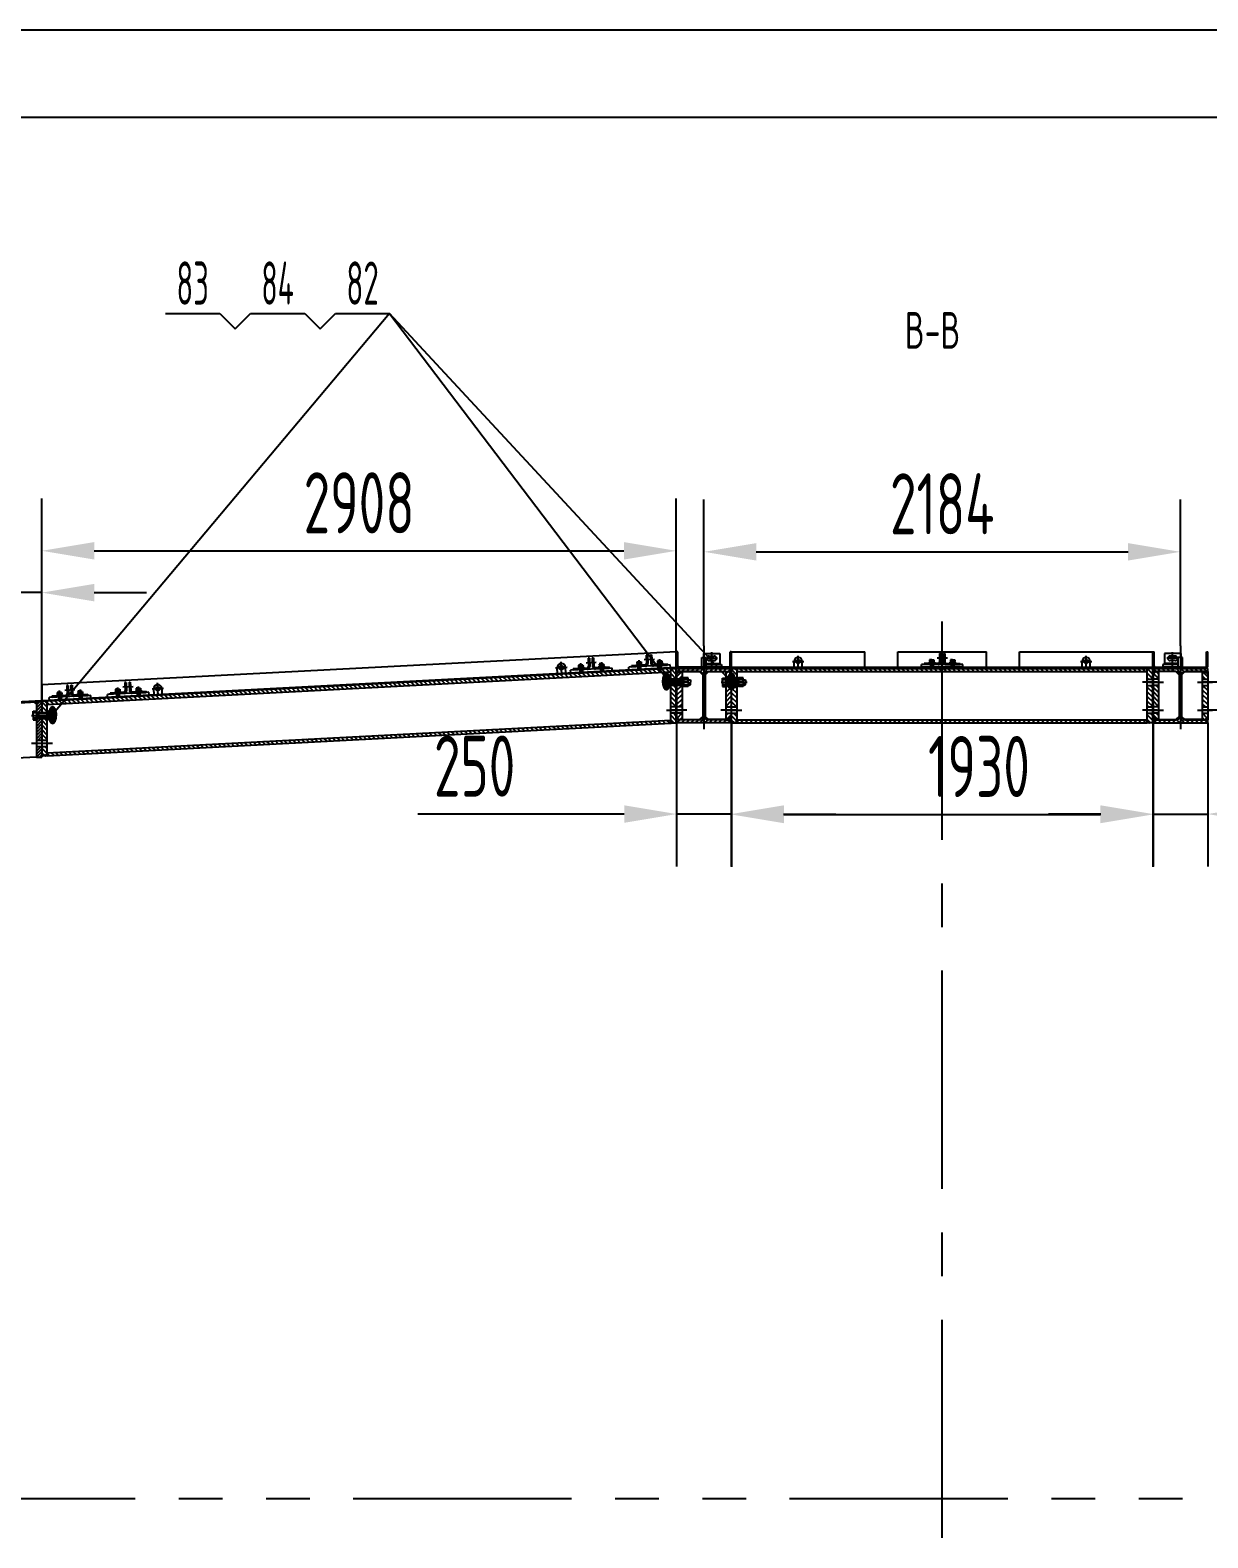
# Model space of a CAD drawing. Header units: millimetres. Extents: x 0 to 33600, y -915 to 23760.
# Drawn here: x 21192 to 26590, y 16849 to 23760 of the extents above; entities that cross this region are included whole.
import ezdxf
from ezdxf.enums import TextEntityAlignment as Align

# ---------------------------------------------------------------- set-up
doc = ezdxf.new("R2010")
doc.units = ezdxf.units.MM
doc.header["$LTSCALE"] = 800
for name, pattern in [('F', [0.75, 0.5, -0.25]), ('G', [2, 1.25, -0.25, 0.25, -0.25]), ('K', [2.5, 1.25, -0.25, 0.25, -0.25, 0.25, -0.25])]:
    doc.linetypes.add(name, pattern=pattern)
for name, color, linetype in [('01', 7, 'Continuous'), ('02', 1, 'Continuous'), ('04', 2, 'F'), ('05', 4, 'G'), ('07', 6, 'K'), ('08', 1, 'Continuous'), ('11', 3, 'Continuous')]:
    doc.layers.add(name, color=color, linetype=linetype)
doc.styles.get("Standard").update_dxf_attribs({"font": 'isocp', "width": 0.707, "bigfont": 'intecad.shx'})
doc.dimstyles.new('INTE', dxfattribs={"dimscale": 80, "dimtxt": 3.5, "dimasz": 3, "dimexe": 3, "dimexo": 0, "dimgap": 1, "dimtad": 1, "dimdec": 0, "dimdsep": 46, "dimtxsty": 'Standard', "dimcen": 0, "dimclrd": 1, "dimclre": 1, "dimclrt": 3, "dimadec": 0, "dimazin": 0, "dimtfac": 1, "dimtdec": 0, "dimtmove": 0, "dimatfit": 0, "dimfxl": 1, "dimarcsym": 0})
pattern_1 = [(45, (20634.7981, 18234.0319), (-0.70710678, 0.70710678), []), (135, (20634.7981, 18234.0319), (-0.70710678, -0.70710678), [])]
pattern_2 = [(315, (3094.857, 8687.786), (10.606602, 10.606602), [])]

# ---------------------------------------------------------------- blocks, each defined once
blk = doc.blocks.new('100')
at = {"layer": '01', "color": 7, "linetype": 'Continuous', "ltscale": 0.8}
for p, q in [((18270.4, 13008.6), (18264.4, 13008.3)), ((18264.4, 13008.3), (18266.4, 12969.3)), ((18270.4, 13008.6), (18272.4, 12969.6)), ((18283.3, 13009.3), (18289.3, 13009.6)), ((18283.3, 13009.3), (18285.4, 12970.3)), ((18289.3, 13009.6), (18291.4, 12970.6)), ((18374.4, 12963), (18184.6, 12953)), ((18185.3, 12941), (18184.6, 12953)), ((18260.7, 12963), (18196.8, 12959.7)), ((18197.1, 12953.7), (18196.8, 12959.7)), ((18261, 12957), (18197.1, 12953.7)), ((18231.5, 12966.5), (18219.5, 12965.9)), ((18219.5, 12965.9), (18219.7, 12963.4)), ((18231.6, 12964), (18219.7, 12963.4)), ((18219.7, 12963.4), (18231.6, 12964)), ((18219.7, 12963.4), (18219.8, 12960.9)), ((18219.8, 12960.9), (18231.8, 12961.5)), ((18230.9, 12977.1), (18220.9, 12976.6)), ((18220.9, 12976.6), (18221.3, 12969.1)), ((18221.3, 12969.1), (18231.3, 12969.6)), ((18231.3, 12969.6), (18222.2, 12969.1)), ((18222.2, 12969.1), (18222.3, 12966)), ((18222.3, 12966), (18231.5, 12966.5)), ((18225.4, 12969.3), (18225, 12976.8)), ((18231.3, 12969.6), (18229.7, 12966.4)), ((18230.9, 12977.1), (18241, 12977.6)), ((18241.3, 12970.1), (18231.3, 12969.6)), ((18231.3, 12969.6), (18240.5, 12970.1)), ((18231.5, 12966.5), (18233.1, 12969.7)), ((18231.5, 12966.5), (18243.5, 12967.1)), ((18240.7, 12967), (18231.5, 12966.5)), ((18231.6, 12964), (18243.6, 12964.6)), ((18243.6, 12964.6), (18231.6, 12964)), ((18243.7, 12962.1), (18231.8, 12961.5)), ((18237.3, 12969.9), (18236.9, 12977.4)), ((18240.5, 12970.1), (18240.7, 12967)), ((18241, 12977.6), (18241.3, 12970.1)), ((18243.5, 12967.1), (18243.6, 12964.6)), ((18243.6, 12964.6), (18243.7, 12962.1)), ((18297.7, 12965), (18361.6, 12968.3)), ((18298, 12959), (18361.9, 12962.3)), ((18326.4, 12971.5), (18314.4, 12970.8)), ((18314.4, 12970.8), (18314.5, 12968.4)), ((18314.5, 12968.4), (18326.5, 12969)), ((18326.5, 12969), (18314.5, 12968.4)), ((18314.5, 12968.4), (18314.7, 12965.9)), ((18314.7, 12965.9), (18326.6, 12966.5)), ((18325.8, 12982.1), (18315.8, 12981.5)), ((18315.8, 12981.5), (18316.2, 12974)), ((18316.2, 12974), (18326.2, 12974.6)), ((18326.2, 12974.6), (18317, 12974.1)), ((18317, 12974.1), (18317.2, 12971)), ((18317.2, 12971), (18326.4, 12971.5)), ((18320.2, 12974.3), (18319.8, 12981.7)), ((18326.4, 12971.5), (18324.4, 12974.5)), ((18325.8, 12982.1), (18335.8, 12982.6)), ((18336.2, 12975.1), (18326.2, 12974.6)), ((18326.2, 12974.6), (18335.4, 12975.1)), ((18328.2, 12971.6), (18326.2, 12974.6)), ((18326.4, 12971.5), (18338.4, 12972.1)), ((18335.6, 12972), (18326.4, 12971.5)), ((18338.5, 12969.6), (18326.5, 12969)), ((18326.5, 12969), (18338.5, 12969.6)), ((18338.6, 12967.1), (18326.6, 12966.5)), ((18332.2, 12974.9), (18331.8, 12982.4)), ((18335.4, 12975.1), (18335.6, 12972)), ((18335.8, 12982.6), (18336.2, 12975.1)), ((18338.4, 12972.1), (18338.5, 12969.6)), ((18338.5, 12969.6), (18338.6, 12967.1)), ((18361.9, 12962.3), (18361.6, 12968.3)), ((18375, 12951), (18374.4, 12963))]:
    blk.add_line(p, q, dxfattribs=at)
for centre, radius, start, end in [((18260.4, 12969), 6, 273, 3), ((18260.4, 12969), 12, 273, 3), ((18297.4, 12971), 12, 183, 273), ((18297.4, 12971), 6, 183, 273)]:
    blk.add_arc(centre, radius, start, end, dxfattribs=at)
at = {"layer": '04', "color": 2, "linetype": 'F', "ltscale": 0.8}
for p, q in [((18225.8, 12961.2), (18226.7, 12944.3)), ((18227.9, 12944.4), (18227, 12961.3)), ((18237.4, 12944.9), (18236.6, 12961.8)), ((18237.8, 12961.8), (18238.6, 12944.9)), ((18320.6, 12966.2), (18321.5, 12949.3)), ((18322.7, 12949.4), (18321.8, 12966.2)), ((18332.3, 12949.9), (18331.4, 12966.7)), ((18332.6, 12966.8), (18333.5, 12949.9))]:
    blk.add_line(p, q, dxfattribs=at)
at = {"layer": '04', "color": 2, "linetype": 'F'}
for p, q in [((18226.7, 12944.3), (18238.6, 12944.9)), ((18321.5, 12949.3), (18333.5, 12949.9))]:
    blk.add_line(p, q, dxfattribs=at)
at = {"layer": '05', "color": 4, "linetype": 'G', "ltscale": 0.8}
for p, q in [((18230.5, 12984.9), (18233, 12937.3)), ((18301.9, 12988.2), (18255.3, 12985.8)), ((18325.4, 12989.9), (18327.9, 12942.3))]:
    blk.add_line(p, q, dxfattribs=at)
blk = doc.blocks.new('*D216')
at = {"layer": '08', "color": 1, "lineweight": -2}
for p, q in [((24280, 20937.7), (24280, 21608.6)), ((26464, 20937.7), (26464, 21608.6)), ((24520, 21368.6), (26224, 21368.6))]:
    blk.add_line(p, q, dxfattribs=at)
at = {"layer": '08', "color": 1}
for points in [[(24520, 21408.6), (24520, 21328.6), (24280, 21368.6)], [(26224, 21408.6), (26224, 21328.6), (26464, 21368.6)]]:
    blk.add_solid(points, dxfattribs=at)
at = {"layer": 'Defpoints', "color": 0}
for p in [(26464, 21368.6), (24280, 20937.7), (26464, 20937.7)]:
    blk.add_point(p, dxfattribs=at)
at = {"layer": '08', "color": 3, "insert": (25372, 21588.7), "char_height": 280, "attachment_point": 5}
blk.add_mtext('2184', dxfattribs=at)
blk = doc.blocks.new('*D217')
at = {"layer": '08', "color": 1, "lineweight": -2}
for p, q in [((24407, 20584.5), (24407, 19924.5)), ((26337, 20584.5), (26337, 19924.5)), ((24647, 20164.5), (26097, 20164.5))]:
    blk.add_line(p, q, dxfattribs=at)
at = {"layer": '08', "color": 1}
for points in [[(24647, 20204.5), (24647, 20124.5), (24407, 20164.5)], [(26097, 20204.5), (26097, 20124.5), (26337, 20164.5)]]:
    blk.add_solid(points, dxfattribs=at)
at = {"layer": 'Defpoints', "color": 0}
for p in [(24407, 20584.5), (26337, 20584.5), (26337, 20164.5)]:
    blk.add_point(p, dxfattribs=at)
at = {"layer": '08', "color": 3, "insert": (25540.7, 20384.5), "char_height": 280, "attachment_point": 5}
blk.add_mtext('1930', dxfattribs=at)
blk = doc.blocks.new('*D218')
at = {"layer": '08', "color": 1, "lineweight": -2}
for p, q in [((24155, 20584.5), (24155, 19926.5)), ((24405, 20584.5), (24405, 19926.5)), ((23915, 20166.5), (22968.3, 20166.5)), ((24405, 20166.5), (24155, 20166.5)), ((24645, 20166.5), (24885, 20166.5))]:
    blk.add_line(p, q, dxfattribs=at)
at = {"layer": '08', "color": 1}
for points in [[(23915, 20206.5), (23915, 20126.5), (24155, 20166.5)], [(24645, 20206.5), (24645, 20126.5), (24405, 20166.5)]]:
    blk.add_solid(points, dxfattribs=at)
at = {"layer": 'Defpoints', "color": 0}
for p in [(24155, 20584.5), (24405, 20584.5), (24405, 20166.5)]:
    blk.add_point(p, dxfattribs=at)
at = {"layer": '08', "color": 3, "insert": (23229, 20386.5), "char_height": 280, "attachment_point": 5}
blk.add_mtext('250', dxfattribs=at)
blk = doc.blocks.new('*D219')
at = {"layer": '08', "color": 1, "lineweight": -2}
for p, q in [((26339, 20584.5), (26339, 19926.5)), ((26589, 20584.5), (26589, 19926.5)), ((26099, 20166.5), (25859, 20166.5)), ((26339, 20166.5), (26589, 20166.5)), ((26829, 20166.5), (27775.7, 20166.5))]:
    blk.add_line(p, q, dxfattribs=at)
at = {"layer": '08', "color": 1}
for points in [[(26099, 20206.5), (26099, 20126.5), (26339, 20166.5)], [(26829, 20206.5), (26829, 20126.5), (26589, 20166.5)]]:
    blk.add_solid(points, dxfattribs=at)
at = {"layer": 'Defpoints', "color": 0}
for p in [(26339, 20584.5), (26589, 20584.5), (26339, 20166.5)]:
    blk.add_point(p, dxfattribs=at)
at = {"layer": '08', "color": 3, "insert": (27514.9, 20386.5), "char_height": 280, "attachment_point": 5}
blk.add_mtext('250', dxfattribs=at)
blk = doc.blocks.new('*D220')
at = {"layer": '08', "color": 1, "lineweight": -2}
for p, q in [((20673, 20647.6), (20673, 21421.6)), ((21245.4, 20687.1), (21245.4, 21421.6)), ((20433, 21181.6), (19664.8, 21181.6)), ((21245.4, 21181.6), (20673, 21181.6)), ((21485.4, 21181.6), (21725.4, 21181.6))]:
    blk.add_line(p, q, dxfattribs=at)
at = {"layer": '08', "color": 1}
for points in [[(20433, 21221.6), (20433, 21141.6), (20673, 21181.6)], [(21485.4, 21221.6), (21485.4, 21141.6), (21245.4, 21181.6)]]:
    blk.add_solid(points, dxfattribs=at)
at = {"layer": 'Defpoints', "color": 0}
for p in [(20673, 21181.6), (21245.4, 20687.1), (20673, 20647.6)]:
    blk.add_point(p, dxfattribs=at)
at = {"layer": '08', "color": 3, "insert": (19928.9, 21401.7), "char_height": 280, "attachment_point": 5}
blk.add_mtext('572', dxfattribs=at)
blk = doc.blocks.new('*D222')
at = {"layer": '08', "color": 1, "lineweight": -2}
for p, q in [((21245.4, 20758.2), (21245.4, 21613.3)), ((24153.4, 20910.6), (24153.4, 21613.3)), ((21485.4, 21373.3), (23913.4, 21373.3))]:
    blk.add_line(p, q, dxfattribs=at)
at = {"layer": '08', "color": 1}
for points in [[(21485.4, 21413.3), (21485.4, 21333.3), (21245.4, 21373.3)], [(23913.4, 21413.3), (23913.4, 21333.3), (24153.4, 21373.3)]]:
    blk.add_solid(points, dxfattribs=at)
at = {"layer": 'Defpoints', "color": 0}
for p in [(24153.4, 21373.3), (24153.4, 20910.6), (21245.4, 20758.2)]:
    blk.add_point(p, dxfattribs=at)
at = {"layer": '08', "color": 3, "insert": (22699.4, 21593.3), "char_height": 280, "attachment_point": 5}
blk.add_mtext('2908', dxfattribs=at)
blk = doc.blocks.new('*U225')
at = {"layer": '01'}
for p, q in [((-18.3, 6), (-18.3, 0)), ((0, 6), (-18.3, 6)), ((-18.3, 0), (0, 0)), ((0, 0), (-3.5, 6)), ((0, 6), (3.5, 0)), ((0, 6), (18.3, 6)), ((18.3, 0), (0, 0)), ((18.3, 6), (18.3, 0))]:
    blk.add_line(p, q, dxfattribs=at)
at = {"layer": '05'}
blk.add_line((0, 8.1), (0, -2.1), dxfattribs=at)
blk = doc.blocks.new('*U226')
at = {"layer": '01'}
for p, q in [((-21.5, 0), (-21.5, 19.8)), ((-21.5, 19.8), (0, 19.8)), ((-21.5, 12), (0, 12)), ((0, 19.8), (0, 0)), ((0, -19.8), (0, 0)), ((-21.5, 0), (-21.5, -19.8)), ((-21.5, -12), (0, -12)), ((-21.5, -19.8), (0, -19.8))]:
    blk.add_line(p, q, dxfattribs=at)
at = {"layer": '05'}
blk.add_line((-22.6, 0), (1.1, 0), dxfattribs=at)
blk = doc.blocks.new('*U490')
at = {"layer": '01'}
blk.add_lwpolyline([(415, 292), (25, 292)], dxfattribs=at)
at = {"layer": '02'}
blk.add_lwpolyline([(420, 297), (0, 297)], dxfattribs=at)

msp = doc.modelspace()

# ---------------------------------------------------------------- hatches: boundary and pattern name
at = {"layer": '02', "linetype": 'Continuous'}
h = msp.add_hatch(dxfattribs=at)
h.set_pattern_fill('_USER', color=1, scale=15, angle=45, style=0, pattern_type=0)
h.set_pattern_definition([(45, (3094.857, 8687.786), (-10.606602, 10.606602), [])])
h.paths.add_polyline_path([(24280, 20834.5), (24280, 20839.5), (24165, 20839.5, -0.414214), (24160, 20844.5), (24160, 20910.5), (24155, 20910.5), (24155, 20844.5, 0.414214), (24165, 20834.5)])
h.paths.add_polyline_path([(24280, 20839.5), (24280, 20834.5), (24315.5, 20834.5), (24315.5, 20839.5)])
h.paths.add_polyline_path([(24315.5, 20839.5), (24315.5, 20834.5), (24395, 20834.5, 0.414214), (24405, 20844.5), (24405, 20910.5), (24400, 20910.5), (24400, 20844.5, -0.414214), (24395, 20839.5)])
h.paths.add_polyline_path([(24165, 20834.5), (24155, 20834.5), (24155, 20820.5), (24259.5, 20820.5, -0.414214), (24275.5, 20804.5), (24275.5, 20614.5, -0.414214), (24259.5, 20598.5), (24155, 20598.5), (24155, 20584.5), (24280, 20584.5), (24280, 20834.5)])
h.paths.add_polyline_path([(24300.5, 20820.5), (24315.5, 20820.5), (24315.5, 20834.5), (24280, 20834.5), (24280, 20584.5), (24405, 20584.5), (24405, 20598.5), (24300.5, 20598.5, -0.414214), (24284.5, 20614.5), (24284.5, 20804.5, -0.414214)])
h.paths.add_polyline_path([(24405, 20820.5), (24405, 20834.5), (24315.5, 20834.5), (24315.5, 20820.5)])
h.paths.add_polyline_path([(24180, 20756.1), (24155, 20756.1), (24155, 20657.6), (24180, 20657.6)], flags=17)
h.paths.add_polyline_path([(24180, 20820.5), (24168, 20820.5), (24155, 20807.5), (24155, 20784.6), (24180, 20784.6)], flags=17)
h.paths.add_polyline_path([(24155, 20629.1), (24155, 20611.5), (24168, 20598.5), (24180, 20598.5), (24180, 20629.1)], flags=17)
h.paths.add_polyline_path([(24380, 20598.5), (24392, 20598.5), (24405, 20611.5), (24405, 20629.1), (24380, 20629.1)])
h.paths.add_polyline_path([(24380, 20657.6), (24405, 20657.6), (24405, 20756.1), (24380, 20756.1)])
h.paths.add_polyline_path([(24405, 20807.5), (24392, 20820.5), (24380, 20820.5), (24380, 20784.6), (24405, 20784.6)])
h = msp.add_hatch(dxfattribs=at)
h.set_pattern_fill('_USER', color=1, scale=15, angle=45, style=0, pattern_type=0)
h.set_pattern_definition([(135, (47649.1, 8687.786), (10.606602, 10.606602), [])])
h.paths.add_polyline_path([(26464, 20834.5), (26464, 20839.5), (26579, 20839.5, 0.414214), (26584, 20844.5), (26584, 20910.5), (26589, 20910.5), (26589, 20844.5, -0.414214), (26579, 20834.5)])
h.paths.add_polyline_path([(26464, 20839.5), (26464, 20834.5), (26428.5, 20834.5), (26428.5, 20839.5)])
h.paths.add_polyline_path([(26428.5, 20839.5), (26428.5, 20834.5), (26349, 20834.5, -0.414214), (26339, 20844.5), (26339, 20910.5), (26344, 20910.5), (26344, 20844.5, 0.414214), (26349, 20839.5)])
h.paths.add_polyline_path([(26579, 20834.5), (26589, 20834.5), (26589, 20820.5), (26484.5, 20820.5, 0.414214), (26468.5, 20804.5), (26468.5, 20614.5, 0.414214), (26484.5, 20598.5), (26589, 20598.5), (26589, 20584.5), (26464, 20584.5), (26464, 20834.5)])
h.paths.add_polyline_path([(26443.5, 20820.5), (26428.5, 20820.5), (26428.5, 20834.5), (26464, 20834.5), (26464, 20584.5), (26339, 20584.5), (26339, 20598.5), (26443.5, 20598.5, 0.414214), (26459.5, 20614.5), (26459.5, 20804.5, 0.414214)])
h.paths.add_polyline_path([(26339, 20820.5), (26339, 20834.5), (26428.5, 20834.5), (26428.5, 20820.5)])
h.paths.add_polyline_path([(26564, 20756.1), (26589, 20756.1), (26589, 20657.6), (26564, 20657.6)], flags=17)
h.paths.add_polyline_path([(26564, 20820.5), (26576, 20820.5), (26589, 20807.5), (26589, 20784.6), (26564, 20784.6)], flags=17)
h.paths.add_polyline_path([(26589, 20629.1), (26589, 20611.5), (26576, 20598.5), (26564, 20598.5), (26564, 20629.1)], flags=17)
h.paths.add_polyline_path([(26364, 20598.5), (26352, 20598.5), (26339, 20611.5), (26339, 20629.1), (26364, 20629.1)])
h.paths.add_polyline_path([(26364, 20657.6), (26339, 20657.6), (26339, 20756.1), (26364, 20756.1)])
h.paths.add_polyline_path([(26339, 20807.5), (26352, 20820.5), (26364, 20820.5), (26364, 20784.6), (26339, 20784.6)])
h = msp.add_hatch(dxfattribs=at)
h.set_pattern_fill('_USER', color=1, scale=15, angle=315, style=0, pattern_type=0)
h.set_pattern_definition(pattern_2)
h.paths.add_polyline_path([(24128.4, 20582.8), (24128.4, 20596.8), (21270.4, 20447), (21270.4, 20433)])
h.paths.add_polyline_path([(24128.4, 20819.1), (24128.4, 20833.1), (21270.4, 20683.4), (21270.4, 20669.4)])
h.paths.add_polyline_path([(21270.4, 20672.8), (21260.4, 20682.8), (21245.4, 20682.1), (21245.4, 20632.5), (21270.4, 20632.5)])
h.paths.add_polyline_path([(21245.4, 20505.5), (21270.4, 20505.5), (21270.4, 20604), (21245.4, 20604)])
h.paths.add_polyline_path([(21270.4, 20477), (21245.4, 20477), (21245.4, 20433), (21259.7, 20433), (21270.4, 20443.8)])
h.paths.add_polyline_path([(24128.4, 20785), (24153.4, 20785), (24153.4, 20834.5), (24138.4, 20833.7), (24128.4, 20823.7)])
h.paths.add_polyline_path([(24128.4, 20658), (24153.4, 20658), (24153.4, 20756), (24128.4, 20756)])
h.paths.add_polyline_path([(24153.4, 20629), (24128.4, 20629), (24128.4, 20594.1), (24138.4, 20584.1), (24153.4, 20584.1)])
h = msp.add_hatch(dxfattribs=at)
h.set_pattern_fill('_USER', color=1, angle=45, style=0, double=1, pattern_type=0)
h.set_pattern_definition(pattern_1)
h.paths.add_polyline_path([(24128.4, 20833.1), (24128.4, 20823.7), (24138.4, 20833.7)])
h = msp.add_hatch(dxfattribs=at)
h.set_pattern_fill('_USER', color=1, angle=45, style=0, double=1, pattern_type=0)
h.set_pattern_definition([(45, (23882.7671, 18990.266), (-0.7071068, 0.7071068), []), (135, (23882.7671, 18990.266), (-0.7071068, -0.7071068), [])])
h.paths.add_polyline_path([(24407, 20829.5), (24412, 20834.5), (24407, 20834.5)])
h.paths.add_polyline_path([(24432, 20824.5), (24432, 20834.5), (24422, 20834.5)])
h.paths.add_polyline_path([(24422, 20584.5), (24432, 20584.5), (24432, 20594.5)])
h = msp.add_hatch(dxfattribs=at)
h.set_pattern_fill('_USER', color=1, scale=15, angle=315, style=0, pattern_type=0)
h.set_pattern_definition(pattern_2)
h.paths.add_polyline_path([(24432, 20820.5), (24432, 20824.5), (24422, 20834.5), (24412, 20834.5), (24407, 20829.5), (24407, 20784.6), (24432, 20784.6)])
h.paths.add_polyline_path([(24432, 20756.1), (24407, 20756.1), (24407, 20657.6), (24432, 20657.6)])
h.paths.add_polyline_path([(24432, 20629.1), (24407, 20629.1), (24407, 20584.5), (24422, 20584.5), (24432, 20594.5)])
h.paths.add_polyline_path([(25372, 20598.5), (24432, 20598.5), (24432, 20594.5), (24432, 20584.5), (25372, 20584.5)])
h.paths.add_polyline_path([(25372, 20834.5), (24432, 20834.5), (24432, 20820.5), (25372, 20820.5)])
h.paths.add_polyline_path([(26312, 20834.5), (25372, 20834.5), (25372, 20820.5), (26312, 20820.5)])
h.paths.add_polyline_path([(26312, 20598.5), (25372, 20598.5), (25372, 20584.5), (26312, 20584.5)])
h.paths.add_polyline_path([(26337, 20629.1), (26312, 20629.1), (26312, 20594.5), (26322, 20584.5), (26337, 20584.5)])
h.paths.add_polyline_path([(26337, 20756.1), (26312, 20756.1), (26312, 20733.5), (26312, 20657.6), (26337, 20657.6)])
h.paths.add_polyline_path([(26337, 20829.5), (26332, 20834.5), (26322, 20834.5), (26312, 20824.5), (26312, 20784.6), (26337, 20784.6)])
h = msp.add_hatch(dxfattribs=at)
h.set_pattern_fill('_USER', color=1, angle=45, style=0, double=1, pattern_type=0)
h.set_pattern_definition([(135, (26861.1887, 18990.266), (0.7071068, 0.7071068), []), (45, (26861.1887, 18990.266), (0.7071068, -0.7071068), [])])
h.paths.add_polyline_path([(26337, 20829.5), (26332, 20834.5), (26337, 20834.5)])
h.paths.add_polyline_path([(26312, 20824.5), (26312, 20834.5), (26322, 20834.5)])
h.paths.add_polyline_path([(26322, 20584.5), (26312, 20584.5), (26312, 20594.5)])
h = msp.add_hatch(dxfattribs=at)
h.set_pattern_fill('_USER', color=1, scale=10, angle=45, style=0, pattern_type=0)
h.set_pattern_definition([(45, (17135.532, 19221.8), (-7.071068, 7.071068), [])])
h.paths.add_polyline_path([(21245, 20682), (21244.7, 20687), (20682.5, 20657.6, 0.39896), (20673, 20647.6), (20673, 20087.1, 0.414214), (20683, 20077.1), (20759, 20077.1, -0.414214), (20764, 20072.1), (20764, 20040.6), (20769, 20040.6), (20769, 20072.1, 0.414214), (20759, 20082.1), (20683, 20082.1, -0.414214), (20678, 20087.1), (20678, 20647.6, -0.39896), (20682.7, 20652.6)])
h.paths.add_polyline_path([(20764, 20012.1), (20769, 20012.1), (20769, 20040.6), (20764, 20040.6)])
h = msp.add_hatch(dxfattribs=at)
h.set_pattern_fill('_USER', color=1, scale=10, angle=45, style=0, pattern_type=0)
h.set_pattern_definition([(45, (18246.653, 18966.64), (-7.071068, 7.071068), [])])
h.paths.add_polyline_path([(21245.4, 20676.8), (21240.4, 20681.8), (21220.4, 20680.7), (21220.4, 20632.5), (21245.4, 20632.5)])
h.paths.add_polyline_path([(21245.4, 20604), (21220.4, 20604), (21220.4, 20505.5), (21245.4, 20505.5)])
h.paths.add_polyline_path([(21245.4, 20477), (21220.4, 20477), (21220.4, 20427.8), (21245.4, 20427.8)])
h = msp.add_hatch(dxfattribs=at)
h.set_pattern_fill('_USER', color=1, angle=45, style=0, double=1, pattern_type=0)
h.set_pattern_definition([(45, (17017.3027, 19221.8005), (-0.70710678, 0.70710678), []), (135, (17017.3027, 19221.8005), (-0.70710678, -0.70710678), [])])
h.paths.add_polyline_path([(21240.4, 20681.8), (21245.4, 20676.8), (21245, 20682)])
at = {"layer": '02'}
h = msp.add_hatch(dxfattribs=at)
h.set_pattern_fill('_USER', color=256, angle=45, style=0, double=1, pattern_type=0)
h.set_pattern_definition(pattern_1)
h.paths.add_polyline_path([(21270.4, 20683.4), (21260.4, 20682.8), (21270.4, 20672.8)])
at = {"layer": '02', "linetype": 'Continuous'}
h = msp.add_hatch(dxfattribs=at)
h.set_pattern_fill('_USER', color=1, angle=45, style=0, double=1, pattern_type=0)
h.set_pattern_definition(pattern_1)
h.paths.add_polyline_path([(24138.4, 20584.1), (24128.4, 20594.1), (24128.4, 20582.8)])
at = {"layer": '02'}
h = msp.add_hatch(dxfattribs=at)
h.set_pattern_fill('_USER', color=256, angle=45, style=0, double=1, pattern_type=0)
h.set_pattern_definition(pattern_1)
h.paths.add_polyline_path([(21259.7, 20433), (21270.4, 20433), (21270.4, 20443.8)])
at = {"layer": '04'}
h = msp.add_hatch(dxfattribs=at)
h.set_pattern_fill('_USER', color=256, angle=315, style=0, double=1, pattern_type=0)
h.set_pattern_definition([(315, (21698.788, 16808.8043), (0.70710678, 0.70710678), []), (45, (21698.788, 16808.8043), (-0.70710678, 0.70710678), [])])
h.paths.add_polyline_path([(24405, 20820.5), (24392, 20820.5), (24405, 20807.5)])
h.paths.add_polyline_path([(24392, 20598.5), (24405, 20598.5), (24405, 20611.5)])
h.paths.add_polyline_path([(24168, 20598.5), (24155, 20611.5), (24155, 20598.5)])
h.paths.add_polyline_path([(24168, 20820.5), (24155, 20820.5), (24155, 20807.5)])
h = msp.add_hatch(dxfattribs=at)
h.set_pattern_fill('_USER', color=256, angle=315, style=0, double=1, pattern_type=0)
h.set_pattern_definition([(225, (29045.1679, 16808.8043), (-0.70710678, 0.70710678), []), (135, (29045.1679, 16808.8043), (0.70710678, 0.70710678), [])])
h.paths.add_polyline_path([(26339, 20820.5), (26352, 20820.5), (26339, 20807.5)])
h.paths.add_polyline_path([(26352, 20598.5), (26339, 20598.5), (26339, 20611.5)])
h.paths.add_polyline_path([(26576, 20598.5), (26589, 20611.5), (26589, 20598.5)])
h.paths.add_polyline_path([(26576, 20820.5), (26589, 20820.5), (26589, 20807.5)])

# ---------------------------------------------------------------- linework, layer by layer
for p, q in [((24153.4, 20910.6), (21245.4, 20758.2)), ((24153.4, 20782.5), (24153.4, 20910.6)), ((24155, 20844.5), (24155, 20910.5)), ((24160, 20910.5), (24155, 20910.5)), ((24160, 20844.5), (24160, 20910.5)), ((24277.5, 20902.5), (24353.5, 20902.5)), ((24277.5, 20902.5), (24277.5, 20884.5)), ((24303.5, 20891), (24327.5, 20891)), ((24353.5, 20902.5), (24353.5, 20851.5)), ((24400, 20844.5), (24400, 20910.5)), ((24405, 20910.5), (24400, 20910.5)), ((24405, 20844.5), (24405, 20910.5)), ((24407, 20910.5), (25017, 20910.5)), ((24407, 20834.5), (24407, 20910.5)), ((25169, 20910.5), (25575, 20910.5)), ((25727, 20910.5), (26337, 20910.5)), ((26337, 20834.5), (26337, 20910.5)), ((26339, 20910.5), (26344, 20910.5)), ((26339, 20844.5), (26339, 20910.5)), ((26344, 20844.5), (26344, 20910.5)), ((26466.5, 20902.5), (26390.5, 20902.5)), ((26390.5, 20902.5), (26390.5, 20851.5)), ((26440.5, 20891), (26416.5, 20891)), ((26466.5, 20902.5), (26466.5, 20884.5)), ((26584, 20910.5), (26589, 20910.5)), ((26584, 20844.5), (26584, 20910.5)), ((26589, 20844.5), (26589, 20910.5)), ((24128.4, 20833.1), (21245.4, 20682.1)), ((21270.4, 20669.4), (24128.4, 20819.1)), ((24128.4, 20833.1), (24153.4, 20834.5)), ((24138.4, 20833.7), (24128.4, 20823.7)), ((24128.4, 20582.8), (24128.4, 20833.1)), ((24155, 20834.5), (24405, 20834.5)), ((24155, 20820.5), (24155, 20834.5)), ((24155, 20820.5), (24155, 20782.5)), ((24155, 20820.5), (24259.5, 20820.5)), ((24168, 20820.5), (24155, 20807.5)), ((24155, 20807.5), (24155, 20782.5)), ((24395, 20839.5), (24165, 20839.5)), ((24395, 20834.5), (24165, 20834.5)), ((24180, 20820.5), (24168, 20820.5)), ((24180, 20820.5), (24180, 20598.5)), ((24259.5, 20819.5), (24180, 20819.5)), ((24274.5, 20804.5), (24259.5, 20819.5)), ((24271, 20839.5), (24360, 20839.5)), ((24274.5, 20804.5), (24274.5, 20614.5)), ((24275.5, 20804.5), (24275.5, 20614.5)), ((24284.5, 20804.5), (24284.5, 20614.5)), ((24285.5, 20804.5), (24300.5, 20819.5)), ((24285.5, 20804.5), (24285.5, 20614.5)), ((24290, 20857.5), (24353.5, 20857.5)), ((24290, 20851.5), (24360, 20851.5)), ((24300.5, 20820.5), (24405, 20820.5)), ((24300.5, 20819.5), (24380, 20819.5)), ((24303.5, 20870), (24327.5, 20870)), ((24380, 20820.5), (24380, 20598.5)), ((24380, 20820.5), (24392, 20820.5)), ((24392, 20820.5), (24405, 20807.5)), ((24405, 20834.5), (24405, 20820.5)), ((24405, 20820.5), (24405, 20782.5)), ((24405, 20807.5), (24405, 20782.5)), ((24407, 20834.5), (26312, 20834.5)), ((24412, 20834.5), (24407, 20829.5)), ((24407, 20782.5), (24407, 20829.5)), ((24412, 20834.5), (24422, 20834.5)), ((24432, 20824.5), (24422, 20834.5)), ((24432, 20584.5), (24432, 20834.5)), ((24432, 20594.5), (24432, 20824.5)), ((24432, 20820.5), (26312, 20820.5)), ((24432, 20733.5), (24432, 20820.5)), ((26337, 20834.5), (24464, 20834.5)), ((26312, 20584.5), (26312, 20834.5)), ((26312, 20824.5), (26322, 20834.5)), ((26312, 20594.5), (26312, 20824.5)), ((26312, 20733.5), (26312, 20820.5)), ((26332, 20834.5), (26322, 20834.5)), ((26332, 20834.5), (26337, 20829.5)), ((26337, 20584.5), (26337, 20829.5)), ((26589, 20834.5), (26339, 20834.5)), ((26339, 20834.5), (26339, 20820.5)), ((26443.5, 20820.5), (26339, 20820.5)), ((26339, 20820.5), (26339, 20598.5)), ((26352, 20820.5), (26339, 20807.5)), ((26339, 20807.5), (26339, 20611.5)), ((26349, 20839.5), (26579, 20839.5)), ((26349, 20834.5), (26579, 20834.5)), ((26364, 20820.5), (26352, 20820.5)), ((26364, 20820.5), (26364, 20598.5)), ((26443.5, 20819.5), (26364, 20819.5)), ((26454, 20851.5), (26384, 20851.5)), ((26473, 20839.5), (26384, 20839.5)), ((26454, 20857.5), (26390.5, 20857.5)), ((26440.5, 20870), (26416.5, 20870)), ((26458.5, 20804.5), (26443.5, 20819.5)), ((26458.5, 20804.5), (26458.5, 20614.5)), ((26459.5, 20804.5), (26459.5, 20614.5)), ((26468.5, 20804.5), (26468.5, 20614.5)), ((26469.5, 20804.5), (26484.5, 20819.5)), ((26469.5, 20804.5), (26469.5, 20614.5)), ((26589, 20820.5), (26484.5, 20820.5)), ((26484.5, 20819.5), (26564, 20819.5)), ((26564, 20820.5), (26564, 20598.5)), ((26564, 20820.5), (26576, 20820.5)), ((26576, 20820.5), (26589, 20807.5)), ((26589, 20820.5), (26589, 20834.5)), ((26589, 20820.5), (26589, 20598.5)), ((26589, 20807.5), (26589, 20611.5)), ((21245.4, 20758.2), (21245.4, 20630.3)), ((24153.4, 20584.1), (24153.4, 20758.5)), ((24155, 20758.5), (24155, 20598.5)), ((24155, 20758.5), (24155, 20611.5)), ((24405, 20758.5), (24405, 20611.5)), ((24405, 20758.5), (24405, 20598.5)), ((24407, 20584.5), (24407, 20758.5)), ((20682.5, 20657.6), (21244.7, 20687)), ((20682.7, 20652.6), (21245, 20682)), ((21210.5, 20680.2), (21220.5, 20670.2)), ((21260.4, 20682.8), (21270.4, 20672.8)), ((21270.4, 20433), (21270.4, 20683.4)), ((21245.4, 20606.3), (21245.4, 20433)), ((21270.4, 20447), (24128.4, 20596.8)), ((24155, 20611.5), (24168, 20598.5)), ((24259.5, 20598.5), (24155, 20598.5)), ((24155, 20584.5), (24155, 20598.5)), ((24180, 20598.5), (24168, 20598.5)), ((24180, 20599.5), (24259.5, 20599.5)), ((24274.5, 20614.5), (24259.5, 20599.5)), ((24285.5, 20614.5), (24300.5, 20599.5)), ((24380, 20599.5), (24300.5, 20599.5)), ((24405, 20598.5), (24300.5, 20598.5)), ((24380, 20598.5), (24392, 20598.5)), ((24405, 20611.5), (24392, 20598.5)), ((24405, 20598.5), (24405, 20584.5)), ((24432, 20598.5), (26312, 20598.5)), ((26339, 20611.5), (26352, 20598.5)), ((26339, 20598.5), (26443.5, 20598.5)), ((26339, 20598.5), (26339, 20584.5)), ((26364, 20598.5), (26352, 20598.5)), ((26364, 20599.5), (26443.5, 20599.5)), ((26458.5, 20614.5), (26443.5, 20599.5)), ((26469.5, 20614.5), (26484.5, 20599.5)), ((26564, 20599.5), (26484.5, 20599.5)), ((26484.5, 20598.5), (26589, 20598.5)), ((26564, 20598.5), (26576, 20598.5)), ((26589, 20611.5), (26576, 20598.5)), ((26589, 20584.5), (26589, 20598.5)), ((21270.4, 20433), (24128.4, 20582.8)), ((24128.4, 20594.1), (24138.4, 20584.1)), ((24405, 20584.5), (24155, 20584.5)), ((24407, 20584.5), (26312, 20584.5)), ((24407, 20584.5), (24422, 20584.5)), ((24432, 20594.5), (24422, 20584.5)), ((26312, 20594.5), (26322, 20584.5)), ((26337, 20584.5), (26312, 20584.5)), ((26339, 20584.5), (26589, 20584.5)), ((21270.4, 20433), (21245.4, 20433)), ((21270.4, 20443.8), (21259.7, 20433))]:
    msp.add_line(p, q)
for centre, radius, start, end in [((24303.5, 20880.5), 10.5, 90, 270), ((24327.5, 20880.5), 10.5, 270, 90), ((26416.5, 20880.5), 10.5, 90, 270), ((26440.5, 20880.5), 10.5, 270, 90), ((24165, 20844.5), 10, 180, 270), ((24165, 20844.5), 5, 180, 270), ((24259.5, 20804.5), 16, 0, 90), ((24300.5, 20804.5), 16, 90, 180), ((24395, 20844.5), 10, 270, 0), ((24395, 20844.5), 5, 270, 0), ((26349, 20844.5), 10, 180, 270), ((26349, 20844.5), 5, 180, 270), ((26443.5, 20804.5), 16, 0, 90), ((26484.5, 20804.5), 16, 90, 180), ((26579, 20844.5), 10, 270, 0), ((26579, 20844.5), 5, 270, 0), ((24259.5, 20614.5), 16, 270, 0), ((24300.5, 20614.5), 16, 180, 270), ((26443.5, 20614.5), 16, 270, 0), ((26484.5, 20614.5), 16, 180, 270)]:
    msp.add_arc(centre, radius, start, end)
at = {"layer": '01'}
for p, q in [((24270, 20884.5), (24290, 20884.5)), ((24270, 20839.5), (24270, 20884.5)), ((24290, 20839.5), (24290, 20884.5)), ((26474, 20884.5), (26454, 20884.5)), ((26454, 20839.5), (26454, 20884.5)), ((26474, 20839.5), (26474, 20884.5)), ((24360, 20851.5), (24360, 20839.5)), ((24407, 20829.5), (24407, 20834.5)), ((26337, 20834.5), (26337, 20829.5)), ((26384, 20851.5), (26384, 20839.5)), ((24113.4, 20790.2), (24128.4, 20790.2)), ((24113.4, 20770.5), (24113.4, 20790.2)), ((24128.4, 20782.5), (24113.4, 20782.5)), ((24113.4, 20770.5), (24113.4, 20750.7)), ((24128.4, 20758.5), (24113.4, 20758.5)), ((24113.4, 20750.7), (24128.4, 20750.7)), ((24128.4, 20790.2), (24128.4, 20770.5)), ((24153.4, 20785), (24128.4, 20785)), ((24128.4, 20782.5), (24180, 20782.5)), ((24128.4, 20750.7), (24128.4, 20770.5)), ((24128.4, 20758.5), (24180, 20758.5)), ((24153.4, 20756), (24128.4, 20756)), ((24137.4, 20782.5), (24137.4, 20770.5)), ((24137.4, 20758.5), (24137.4, 20770.5)), ((24180, 20784.6), (24155, 20784.6)), ((24180, 20756.1), (24155, 20756.1)), ((24207.5, 20782.5), (24218.4, 20782.5)), ((24207.5, 20758.5), (24218.4, 20758.5)), ((24218.4, 20782.5), (24218.4, 20770.5)), ((24218.4, 20758.5), (24218.4, 20770.5)), ((24365, 20790.2), (24380, 20790.2)), ((24365, 20770.5), (24365, 20790.2)), ((24380, 20782.5), (24365, 20782.5)), ((24365, 20770.5), (24365, 20750.7)), ((24380, 20758.5), (24365, 20758.5)), ((24365, 20750.7), (24380, 20750.7)), ((24380, 20790.2), (24380, 20770.5)), ((24380, 20784.6), (24405, 20784.6)), ((24380, 20782.5), (24432, 20782.5)), ((24380, 20750.7), (24380, 20770.5)), ((24380, 20758.5), (24432, 20758.5)), ((24380, 20756.1), (24405, 20756.1)), ((24389, 20782.5), (24389, 20770.5)), ((24389, 20758.5), (24389, 20770.5)), ((24407, 20784.6), (24432, 20784.6)), ((24407, 20756.1), (24432, 20756.1)), ((24459.5, 20782.5), (24470, 20782.5)), ((24459.5, 20758.5), (24470, 20758.5)), ((24470, 20782.5), (24470, 20770.5)), ((24470, 20758.5), (24470, 20770.5)), ((26312, 20784.6), (26337, 20784.6)), ((26312, 20756.1), (26337, 20756.1)), ((26364, 20784.6), (26339, 20784.6)), ((26364, 20756.1), (26339, 20756.1)), ((26564, 20784.6), (26589, 20784.6)), ((26564, 20756.1), (26589, 20756.1)), ((21220.4, 20680.7), (21220.4, 20427.1)), ((21240.4, 20681.8), (21245.4, 20676.8)), ((21245, 20682), (21244.7, 20687)), ((21245.4, 20676.8), (21245, 20682)), ((21245.4, 20676.8), (21245.4, 20630.3)), ((21205.4, 20618.3), (21205.4, 20638.1)), ((21205.4, 20638.1), (21220.4, 20638.1)), ((21220.4, 20630.3), (21205.4, 20630.3)), ((21205.4, 20618.3), (21205.4, 20598.5)), ((21220.4, 20606.3), (21205.4, 20606.3)), ((21205.4, 20598.5), (21220.4, 20598.5)), ((21220.4, 20638.1), (21220.4, 20618.3)), ((21220.4, 20632.5), (21245.4, 20632.5)), ((21220.4, 20630.3), (21270.4, 20630.3)), ((21220.4, 20598.5), (21220.4, 20618.3)), ((21220.4, 20606.3), (21270.4, 20606.3)), ((21220.4, 20604), (21245.4, 20604)), ((21229.4, 20630.3), (21229.4, 20618.3)), ((21229.4, 20606.3), (21229.4, 20618.3)), ((21245.4, 20632.5), (21270.4, 20632.5)), ((21245.4, 20606.3), (21245.4, 20427.8)), ((21245.4, 20604), (21270.4, 20604)), ((21297.9, 20630.3), (21310.4, 20630.3)), ((21297.9, 20606.3), (21310.4, 20606.3)), ((21310.4, 20630.3), (21310.4, 20618.3)), ((21310.4, 20606.3), (21310.4, 20618.3)), ((24153.4, 20658), (24128.4, 20658)), ((24153.4, 20629), (24128.4, 20629)), ((24180, 20657.6), (24155, 20657.6)), ((24180, 20629.1), (24155, 20629.1)), ((24380, 20657.6), (24405, 20657.6)), ((24380, 20629.1), (24405, 20629.1)), ((24407, 20657.6), (24432, 20657.6)), ((24407, 20629.1), (24432, 20629.1)), ((26312, 20657.6), (26337, 20657.6)), ((26312, 20629.1), (26337, 20629.1)), ((26364, 20657.6), (26339, 20657.6)), ((26364, 20629.1), (26339, 20629.1)), ((26564, 20657.6), (26589, 20657.6)), ((26564, 20629.1), (26589, 20629.1)), ((24128.4, 20582.8), (24138.4, 20584.1)), ((24138.4, 20584.1), (24153.4, 20584.1)), ((21220.4, 20505.5), (21245.4, 20505.5)), ((21220.4, 20477), (21245.4, 20477)), ((21245.4, 20505.5), (21270.4, 20505.5)), ((21245.4, 20477), (21270.4, 20477)), ((21220.4, 20427.1), (21070, 20419.2)), ((21220.4, 20427.8), (21245.4, 20427.8))]:
    msp.add_line(p, q, dxfattribs=at)
at = {"layer": '01', "color": 7, "linetype": 'Continuous'}
for p, q in [((25017, 20839.5), (25017, 20910.5)), ((25169, 20839.5), (25169, 20910.5)), ((25314.5, 20873.1), (25314.5, 20865.6)), ((25324.5, 20873.1), (25314.5, 20873.1)), ((25318.5, 20865.6), (25318.5, 20873.1)), ((25324.5, 20873.1), (25334.5, 20873.1)), ((25330.5, 20865.6), (25330.5, 20873.1)), ((25334.5, 20873.1), (25334.5, 20865.6)), ((25359.5, 20902.5), (25359.5, 20863.5)), ((25365.5, 20902.5), (25359.5, 20902.5)), ((25365.5, 20902.5), (25365.5, 20863.5)), ((25378.5, 20902.5), (25378.5, 20863.5)), ((25378.5, 20902.5), (25384.5, 20902.5)), ((25384.5, 20902.5), (25384.5, 20863.5)), ((25409.5, 20873.1), (25409.5, 20865.6)), ((25419.5, 20873.1), (25409.5, 20873.1)), ((25413.5, 20865.6), (25413.5, 20873.1)), ((25419.5, 20873.1), (25429.5, 20873.1)), ((25425.5, 20865.6), (25425.5, 20873.1)), ((25429.5, 20873.1), (25429.5, 20865.6)), ((25575, 20839.5), (25575, 20910.5)), ((25727, 20839.5), (25727, 20910.5)), ((21245.4, 20687.1), (24153.4, 20839.5)), ((23608.8, 20810.9), (23607.5, 20836.9)), ((23646.8, 20812.9), (23645.4, 20838.9)), ((24407, 20839.5), (26337, 20839.5)), ((24693, 20839.5), (24693, 20865.5)), ((24693, 20839.5), (24731, 20839.5)), ((24731, 20839.5), (24731, 20865.5)), ((25467, 20851.5), (25277, 20851.5)), ((25277, 20839.5), (25277, 20851.5)), ((25353.5, 20857.5), (25289.5, 20857.5)), ((25289.5, 20851.5), (25289.5, 20857.5)), ((25353.5, 20851.5), (25289.5, 20851.5)), ((25312.5, 20862.5), (25312.5, 20860)), ((25324.5, 20862.5), (25312.5, 20862.5)), ((25312.5, 20860), (25312.5, 20857.5)), ((25312.5, 20860), (25324.5, 20860)), ((25324.5, 20860), (25312.5, 20860)), ((25312.5, 20857.5), (25324.5, 20857.5)), ((25314.5, 20865.6), (25324.5, 20865.6)), ((25315.3, 20865.6), (25315.3, 20862.5)), ((25324.5, 20865.6), (25315.3, 20865.6)), ((25315.3, 20862.5), (25324.5, 20862.5)), ((25324.5, 20865.6), (25322.7, 20862.5)), ((25324.5, 20865.6), (25333.7, 20865.6)), ((25334.5, 20865.6), (25324.5, 20865.6)), ((25324.5, 20862.5), (25326.3, 20865.6)), ((25324.5, 20862.5), (25336.5, 20862.5)), ((25333.7, 20862.5), (25324.5, 20862.5)), ((25336.5, 20860), (25324.5, 20860)), ((25324.5, 20860), (25336.5, 20860)), ((25336.5, 20857.5), (25324.5, 20857.5)), ((25333.7, 20865.6), (25333.7, 20862.5)), ((25336.5, 20862.5), (25336.5, 20860)), ((25336.5, 20860), (25336.5, 20857.5)), ((25390.5, 20857.5), (25454.5, 20857.5)), ((25390.5, 20851.5), (25454.5, 20851.5)), ((25407.5, 20862.5), (25407.5, 20860)), ((25419.5, 20862.5), (25407.5, 20862.5)), ((25407.5, 20860), (25407.5, 20857.5)), ((25419.5, 20860), (25407.5, 20860)), ((25407.5, 20860), (25419.5, 20860)), ((25407.5, 20857.5), (25419.5, 20857.5)), ((25409.5, 20865.6), (25419.5, 20865.6)), ((25410.3, 20865.6), (25410.3, 20862.5)), ((25419.5, 20865.6), (25410.3, 20865.6)), ((25410.3, 20862.5), (25419.5, 20862.5)), ((25419.5, 20862.5), (25417.7, 20865.6)), ((25419.5, 20865.6), (25421.3, 20862.5)), ((25429.5, 20865.6), (25419.5, 20865.6)), ((25419.5, 20865.6), (25428.7, 20865.6)), ((25419.5, 20862.5), (25431.5, 20862.5)), ((25428.7, 20862.5), (25419.5, 20862.5)), ((25419.5, 20860), (25431.5, 20860)), ((25431.5, 20860), (25419.5, 20860)), ((25431.5, 20857.5), (25419.5, 20857.5)), ((25428.7, 20865.6), (25428.7, 20862.5)), ((25431.5, 20862.5), (25431.5, 20860)), ((25431.5, 20860), (25431.5, 20857.5)), ((25454.5, 20851.5), (25454.5, 20857.5)), ((25467, 20839.5), (25467, 20851.5)), ((26013, 20839.5), (26013, 20865.5)), ((26051, 20839.5), (26051, 20865.5)), ((21759.5, 20714), (21758.1, 20740)), ((21797.4, 20716), (21796.1, 20742))]:
    msp.add_line(p, q, dxfattribs=at)
for centre in [(24712, 20865.5), (26032, 20865.5), (23626.5, 20837.9), (21777.1, 20741)]:
    msp.add_circle(centre, 9, dxfattribs=at)
for centre, radius, start, end in [((24712, 20865.5), 19, 0, 180), ((26032, 20865.5), 19, 0, 180), ((23626.5, 20837.9), 19, 3, 183), ((25353.5, 20863.5), 12, 270, 0), ((25353.5, 20863.5), 6, 270, 0), ((25390.5, 20863.5), 12, 180, 270), ((25390.5, 20863.5), 6, 180, 270), ((21777.1, 20741), 19, 3, 183)]:
    msp.add_arc(centre, radius, start, end, dxfattribs=at)
at = {"layer": '02'}
for p, q in [((22839.4, 22461.4), (21290.6, 20618.3)), ((21812.6, 22461.4), (22060.6, 22461.4)), ((22060.6, 22461.4), (22131.3, 22390.6)), ((22131.3, 22390.6), (22202, 22461.4)), ((22202, 22461.4), (22450, 22461.4)), ((22450, 22461.4), (22520.7, 22390.6)), ((22520.7, 22390.6), (22591.4, 22461.4)), ((22591.4, 22461.4), (22839.4, 22461.4)), ((24406.5, 20770.5), (22839.4, 22461.4)), ((22839.4, 22461.4), (24122.4, 20770.5)), ((24180, 20780.1), (24137.4, 20780.1)), ((24180, 20760.9), (24137.4, 20760.9)), ((24218.4, 20780.1), (24207.5, 20780.1)), ((24218.4, 20760.9), (24207.5, 20760.9)), ((24432, 20780.1), (24389, 20780.1)), ((24432, 20760.9), (24389, 20760.9)), ((24470, 20780.1), (24459.5, 20780.1)), ((24470, 20760.9), (24459.5, 20760.9)), ((21270.4, 20627.9), (21229.4, 20627.9)), ((21270.4, 20608.7), (21229.4, 20608.7)), ((21310.4, 20627.9), (21297.9, 20627.9)), ((21310.4, 20608.7), (21297.9, 20608.7))]:
    msp.add_line(p, q, dxfattribs=at)
at = {"layer": '04', "color": 2, "linetype": 'F'}
for p, q in [((25467, 20839.5), (25277, 20839.5)), ((25318.5, 20857.5), (25318.5, 20840.6)), ((25318.5, 20840.6), (25324.5, 20840.6)), ((25319.7, 20840.6), (25319.7, 20857.5)), ((25330.5, 20840.6), (25324.5, 20840.6)), ((25329.3, 20840.6), (25329.3, 20857.5)), ((25330.5, 20857.5), (25330.5, 20840.6)), ((25413.5, 20857.5), (25413.5, 20840.6)), ((25413.5, 20840.6), (25419.5, 20840.6)), ((25414.7, 20840.6), (25414.7, 20857.5)), ((25425.5, 20840.6), (25419.5, 20840.6)), ((25424.3, 20840.6), (25424.3, 20857.5)), ((25425.5, 20857.5), (25425.5, 20840.6)), ((26013, 20839.5), (26051, 20839.5))]:
    msp.add_line(p, q, dxfattribs=at)
at = {"layer": '05', "color": 4, "linetype": 'G'}
for p, q in [((25372, 16848.8), (25372, 21116.8)), ((24280, 20937.7), (24280, 20555)), ((24290, 20880.5), (24342.7, 20880.5)), ((24315.5, 20819.2), (24315.5, 20909.2)), ((24712, 20832.2), (24712, 20892.6)), ((25324.5, 20876.1), (25324.5, 20837)), ((25395.9, 20880.5), (25349.2, 20880.5)), ((25419.5, 20876.1), (25419.5, 20837)), ((26032, 20832.2), (26032, 20892.6)), ((26454, 20880.5), (26401.2, 20880.5)), ((26428.5, 20819.2), (26428.5, 20909.2)), ((26464, 20937.7), (26464, 20555)), ((23600, 20836.5), (23653, 20839.3)), ((23628.2, 20804.7), (23625, 20865)), ((24685.5, 20865.5), (24738.6, 20865.5)), ((26005.5, 20865.5), (26058.6, 20865.5)), ((21803.5, 20742.4), (21750.5, 20739.6)), ((21778.8, 20707.8), (21775.7, 20768.1)), ((24108, 20770.5), (24175.6, 20770.5)), ((24201.9, 20770.5), (24132.6, 20770.5)), ((24358.8, 20770.5), (24454.2, 20770.5)), ((24426.9, 20770.5), (24477.7, 20770.5)), ((26357.3, 20770.5), (26289.7, 20770.5)), ((26317, 20770.5), (26386.4, 20770.5)), ((26542, 20770.5), (26611.4, 20770.5)), ((26635.9, 20770.5), (26568.3, 20770.5)), ((21198.1, 20618.3), (21267.8, 20618.3)), ((21232.9, 20618.3), (21292.7, 20618.3)), ((24108, 20643.5), (24175.6, 20643.5)), ((24201.9, 20643.5), (24132.6, 20643.5)), ((24426.9, 20643.5), (24357.6, 20643.5)), ((24386.6, 20643.5), (24454.2, 20643.5)), ((26357.3, 20643.5), (26289.7, 20643.5)), ((26317, 20643.5), (26386.4, 20643.5)), ((26542, 20643.5), (26611.4, 20643.5)), ((26635.9, 20643.5), (26568.3, 20643.5)), ((21198.1, 20491.3), (21267.8, 20491.3)), ((21232.9, 20491.3), (21294.5, 20491.3))]:
    msp.add_line(p, q, dxfattribs=at)
at = {"layer": '05'}
msp.add_line((21202.4, 20618.3), (21314, 20618.3), dxfattribs=at)
at = {"layer": '07', "color": 6, "linetype": 'K'}
msp.add_line((20673, 17028.6), (30071, 17028.6), dxfattribs=at)

# ---------------------------------------------------------------- block references
at = {"layer": '01'}
for p in [(5484.5, 7873.1), (5751.1, 7887), (3094.9, 7747.8), (3361.5, 7761.8)]:
    msp.add_blockref('100', p, dxfattribs=at)
for name, p, rotation in [('*U225', (24180, 20770.5), 270), ('*U226', (24186, 20770.5), 180), ('*U225', (24432, 20770.5), 270), ('*U226', (24438, 20770.5), 180), ('*U225', (21270.4, 20618.3), 270), ('*U226', (21276.4, 20618.3), 180)]:
    msp.add_blockref(name, p, dxfattribs=dict(at, rotation=rotation))
at = {"layer": '02', "xscale": 80, "yscale": 80, "zscale": 80}
msp.add_blockref('*U490', (0, 0), dxfattribs=at)

# ---------------------------------------------------------------- texts
at = {"layer": '02', "width": 0.605172}
for p, p2 in [((24084, 20730.5), (24132, 20730.5)), ((24382.5, 20730.5), (24430.5, 20730.5)), ((21270.3, 20575.8), (21318.3, 20575.8))]:
    msp.add_text('●', height=80, dxfattribs=at).set_placement(p, p2, align=Align.FIT)
at = {"layer": '11'}
for s, width, p, p2 in [('83', 0.581958, (21862.2, 22501.4), (22011, 22501.4)), ('84', 0.556706, (22251.6, 22501.4), (22400.4, 22501.4)), ('82', 0.573679, (22641, 22501.4), (22789.8, 22501.4))]:
    msp.add_text(s, height=197.99, dxfattribs=dict(at, width=width)).set_placement(p, p2, align=Align.FIT)
at = {"layer": '11', "width": 0.707}
msp.add_text('B-B', height=168, dxfattribs=at).set_placement((25200.8, 22249.6), align=Align.BOTTOM_LEFT)

# ---------------------------------------------------------------- dimensions: what is measured, and where the dimension line sits
at = {"layer": '08'}
for base, p1, p2, picture, middle in [((24153.4, 21373.3), (21245.4, 20758.2), (24153.4, 20910.6), '*D222', (22699.4, 21593.3)), ((26464, 21368.6), (24280, 20937.7), (26464, 20937.7), '*D216', (25372, 21588.7)), ((20673, 21181.6), (21245.4, 20687.1), (20673, 20647.6), '*D220', (19928.9, 21401.7))]:
    dim = msp.add_linear_dim(base=base, p1=p1, p2=p2, dimstyle='INTE', dxfattribs=at)
    dim.commit()
    dim.dimension.update_dxf_attribs({"geometry": picture, "text_midpoint": middle})
for base, p1, p2, picture, middle in [((24405, 20166.5), (24155, 20584.5), (24405, 20584.5), '*D218', (23229, 20166.5)), ((26337, 20164.5), (24407, 20584.5), (26337, 20584.5), '*D217', (25540.7, 20164.5))]:
    dim = msp.add_linear_dim(base=base, p1=p1, p2=p2, dimstyle='INTE', dxfattribs=at)
    dim.commit()
    dim.dimension.update_dxf_attribs({"geometry": picture, "text_midpoint": middle, "dimtype": 160})
dim = msp.add_linear_dim(base=(26339, 20166.5), p1=(26589, 20584.5), p2=(26339, 20584.5), angle=180, dimstyle='INTE', dxfattribs=at)
dim.commit()
dim.dimension.update_dxf_attribs({"geometry": '*D219', "text_midpoint": (27514.9, 20166.5), "dimtype": 160})

doc.saveas('drawing.dxf')
